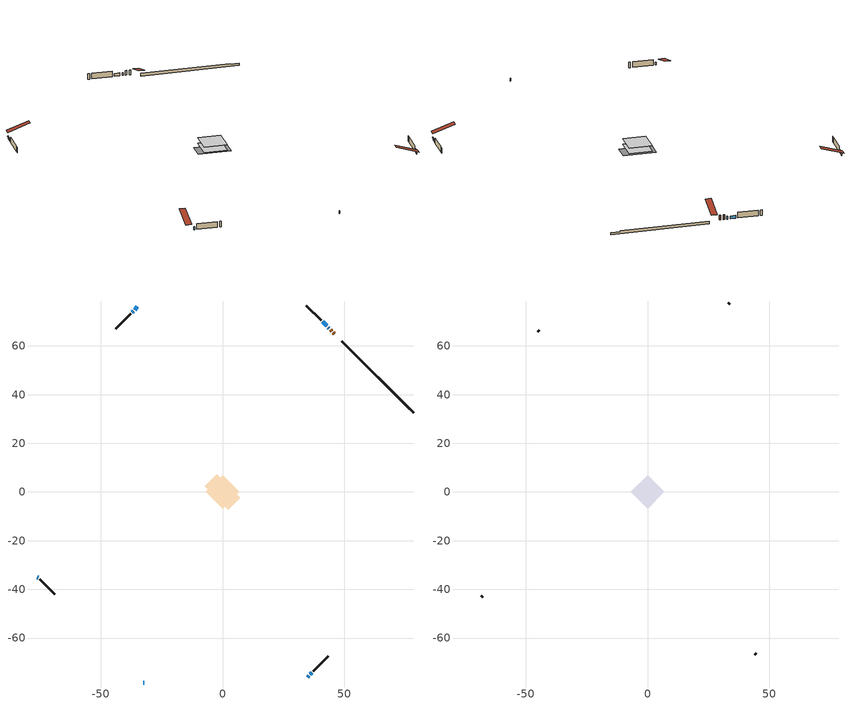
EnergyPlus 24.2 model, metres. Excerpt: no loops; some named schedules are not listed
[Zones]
conditioned space
 floor adiabatic (Floor2 construction): -6.94,0 0,6.94 6.94,0 0,-6.94 z0.46
 floor adiabatic (AdiabaticFloorConstruction): -6.94,0 0,6.94 6.94,0 0,-6.94 z0.46
 floor foundation (Slab1 construction): -7.35,2.45 -2.45,7.35 7.35,-2.45 2.45,-7.35 z-0.73
 wall outside (AdiabaticWallConstruction 1): 45.94,65.01 45.49,65.47 / 44.83,66.12 44.38,66.58 z0.46:2.49
 wall outside (AdiabaticWallConstruction): -32.5,-78.46 -32.11,-78.46 / 43.72,67.24 43.4,67.56 / 42.74,68.22 41.12,69.83 / -76.02,-34.93 -75.7,-35.26 z0.46:1.68; -34.93,76.02 -36.01,74.94 / -36.67,74.29 -37.1,73.85 / 34.93,-76.02 35.48,-75.48 / 36.13,-74.83 36.67,-74.28 z0.46:1.38
 wall outside (Wall1 construction): 37.33,-73.63 43.4,-67.55 / -75.04,-35.92 -68.96,-41.99 / -37.76,73.2 -43.83,67.12 / 40.47,70.49 34.39,76.57 z0.46:2.9
 wall foundation (FoundationWall1 construction): 49.04,61.92,-0.73 49.04,61.92,0.46 75.52,35.44,0.46 75.52,35.44,0.15 78.46,32.5,0.15 78.46,32.5,-0.73
 window (WindowConstruction 7): -32.5,-78.46 -32.11,-78.46 z0.46:1.68
 window (WindowConstruction): 43.72,67.24 43.4,67.56 z0.46:1.68
 window (WindowConstruction 1): 42.74,68.22 41.12,69.83 z0.46:1.68
 window (WindowConstruction 2): -34.94,76.02 -36.01,74.94 z0.46:1.37
 window (WindowConstruction 3): -36.67,74.29 -37.1,73.85 z0.46:1.37
 window (WindowConstruction 4): -76.02,-34.94 -75.7,-35.26 z0.46:1.68
 window (WindowConstruction 5): 34.94,-76.02 35.47,-75.48 z0.46:1.37
 window (WindowConstruction 6): 36.13,-74.82 36.67,-74.29 z0.46:1.37
 door (Door): 45.94,65.01 45.49,65.47 z0.46:2.49
 door (Door 1): 44.83,66.13 44.38,66.58 z0.46:2.49
 ceiling adiabatic (AdiabaticFloorConstruction): 0,-6.94 6.94,0 0,6.94 -6.94,0 z0.46
attic - vented
 floor to conditioned space (Floor1 construction Reversed): -6.94,0 0,6.94 6.94,0 0,-6.94 z2.9
 wall outside (Wall2 construction): 44.06,-66.9 44.64,-66.32 / -68.31,-42.65 -67.73,-43.23 / -44.49,66.47 -45.07,65.89 / 33.73,77.22 33.16,77.8 z0.46:2.9
 roof outside (Roof1 construction): 34.28,-76.68,2.9 27.52,-69.92,6.08 25.74,-71.7,6.08 32.5,-78.46,2.9; -76.68,-34.28,2.9 -69.92,-27.52,6.08 -71.7,-25.74,6.08 -78.46,-32.5,2.9; -34.28,76.68,2.9 -27.52,69.92,6.08 -25.74,71.7,6.08 -32.5,78.46,2.9; 46.6,64.36,2.9 39.84,57.6,6.08 41.62,55.82,6.08 48.38,62.58,2.9
shading: -36.22,74.73 -34.72,76.23 -34.94,76.44 -36.44,74.94 z1.67; -37.31,73.64 -36.46,74.5 -36.67,74.71 -37.52,73.85 z1.67; 35.69,-75.27 34.72,-76.23 34.94,-76.44 35.9,-75.48 z1.67; 36.88,-74.07 35.92,-75.04 36.13,-75.25 37.09,-74.29 z1.67
[Building]
Building 1: Terrain=Suburbs
[Site:Location]
Sept Iles AP_QC: Latitude {deg}=50.22; Longitude {deg}=-66.27; Time Zone {hr}=-5; Elevation {m}=55; Keep Site Location Information=Yes
[Site:GroundTemperature:Shallow]
-3.08092, -5.24381, -5.41702, -4.39062, -0.270184, 3.83105, 7.38661, 9.63896, 9.83031, 7.9984, 4.53352, 0.558087
[Site:WaterMainsTemperature]
Calculation Method=Schedule; Temperature Schedule=mains temperature schedule
[Material] Roughness=Rough; Thermal Absorptance=0.9
Name | Thickness {m} | Conductivity {W/m-K} | Density {kg/m3} | Specific Heat {J/kg-K} | Solar Absorptance | Visible Absorptance
asphalt or fiberglass shingles | 0.00635 | 0.162714 | 1121.4 | 1465.45 | 0.4 | 0.4
ceiling loosefill ins | 0.169333 | 0.0480833 | 16.02 | 1046.75 | 0.7 | 0.7
ceiling stud and cavity | 0.1397 | 0.415372 | 65.682 | 1177.47 | 0.7 | 0.7
concrete 4.0 in. | 0.1016 | 1.803125 | 2242.8 | 837.4 | 0.7 | 0.7
concrete 8.0 in. | 0.2032 | 1.803125 | 2242.8 | 837.4 | 0.7 | 0.7
door material | 0.04445 | 0.0451087 | 512.64 | 1214.23 | 0.7 | 0.7
door material 1 | 0.04445 | 0.188738 | 512.64 | 1214.23 | 0.7 | 0.7
exterior vertical ins | 0.00699535 | 0.029427 | 32.04 | 1214.23 | 0.7 | 0.7
floor covering | 0.0127 | 9.015625 | 54.468 | 1339.84 | 0.6 | 0.6
floor covering 1 | 0.0127 | 0.0433444 | 54.468 | 1339.84 | 0.6 | 0.6
floor rigid ins; wall rigid ins | 0.512978 | 0.029427 | 32.04 | 1214.23 | 0.7 | 0.7
floor stud and cavity | 0.0889 | 0.340671 | 50.32683 | 1063.81 | 0.7 | 0.7
floor stud and cavity 1 | 0.1397 | 1.75129 | 37.0049 | 1207.88 | 0.7 | 0.7
furniture material conditioned space 1 | 0.1524 | 0.115458 | 640.8 | 1214.23 | 0.6 | 0.6
gypsum board | 0.0127 | 0.160291 | 801 | 837.4 | 0.6 | 0.6
gypsum board 1 | 0.0127 | 0.160291 | 801 | 837.4 | 0.7 | 0.7
osb sheathing 0.5 in. | 0.0127 | 0.115458 | 512.64 | 1214.23 | 0.7 | 0.7
osb sheathing 0.75 in. | 0.01905 | 0.115458 | 512.64 | 1214.23 | 0.7 | 0.7
wall stud and cavity | 0.1397 | 0.0940029 | 139.0536 | 1170.24 | 0.7 | 0.7
wall stud and cavity 1 | 0.0889 | 6.9971 | 50.32683 | 1063.81 | 0.6 | 0.6
wall stud and cavity 2 | 0.0889 | 0.380278 | 52.3479 | 1209.89 | 0.7 | 0.7
wall stud and cavity 3 | 0.0889 | 0.391764 | 83.0341 | 1211.67 | 0.7 | 0.7
wood siding | 0.0254 | 0.102417 | 544.68 | 1172.36 | 0.4 | 0.4
wood siding 1 | 0.00254 | 0.102417 | 544.68 | 1172.36 | 0.4 | 0.4
wood siding 2; wood siding 3 | 0.0254 | 0.102417 | 544.68 | 1172.36 | 0.7 | 0.7
[WindowMaterial:SimpleGlazingSystem]
Name | U-Factor {W/m2-K} | Solar Heat Gain Coefficient
WindowMaterial | 2.76291 | 0.46
WindowMaterial 1 | 2.79244 | 0.64
WindowMaterial 2 | 2.773703 | 0.53
WindowMaterial 3 | 2.84014 | 0.41
WindowMaterial 4 | 2.7578 | 0.44
[Construction]
AdiabaticFloorConstruction: floor stud and cavity 1, floor rigid ins, osb sheathing 0.75 in., floor covering 1
AdiabaticWallConstruction: wood siding 2, wall rigid ins, wall stud and cavity 2, gypsum board
AdiabaticWallConstruction 1: wood siding 3, wall rigid ins, wall stud and cavity 2, gypsum board
Door: door material
Door 1: door material 1
Floor1 construction Reversed: gypsum board, ceiling stud and cavity, ceiling loosefill ins
Floor2 construction: floor stud and cavity, floor covering
FoundationWall1 construction: concrete 8.0 in., gypsum board 1
furniture construction conditioned space 1: furniture material conditioned space 1
PartitionWallConstruction: gypsum board, wall stud and cavity 3, gypsum board
Roof1 construction: asphalt or fiberglass shingles
Slab1 construction: concrete 4.0 in.
Wall1 construction: wood siding, osb sheathing 0.5 in., wall stud and cavity, gypsum board
Wall2 construction: wood siding 1, wall stud and cavity 1
WindowConstruction; WindowConstruction 3; WindowConstruction 4: WindowMaterial
WindowConstruction 1: WindowMaterial 1
WindowConstruction 2; WindowConstruction 5: WindowMaterial 2
WindowConstruction 6: WindowMaterial 3
WindowConstruction 7: WindowMaterial 4
[Zone] Multiplier=1; Part of Total Floor Area=Yes
Name | Volume {m3}
attic - vented | 49.7525
conditioned space | 214.1
[Space]
Name | Zone | Volume {m3}
attic - vented 1 | attic - vented | 49.7525
conditioned space 1 | conditioned space | 214.1
[ZoneInfiltration:EffectiveLeakageArea]
infil attic - vented 1: Zone or Space=attic - vented 1; Schedule=Always On Discrete; Effective Air Leakage Area {cm2}=3163.73; Stack Coefficient=0.000391034; Wind Coefficient=1.33606e-05
[ZoneMixing]
whole house fan mix: Zone or Space=attic - vented; Schedule=Always On Continuous; Design Flow Rate Calculation Method=Flow/Zone; Design Flow Rate {m3/s}=0; Source Zone or Space=conditioned space
[SurfaceProperty:ExposedFoundationPerimeter]
Slab1: Exposed Perimeter Calculation Method=TotalExposedPerimeter; Total Exposed Perimeter {m}=41.606
[InternalMass] Zone or ZoneList=conditioned space; Space or SpaceList=conditioned space 1
Name | Construction | Surface Area {m2}
furniture mass conditioned space 1 | furniture construction conditioned space 1 | 115.464
partition wall mass | PartitionWallConstruction | 192.43
[Lights]
interior lighting: Zone or ZoneList or Space or SpaceList=conditioned space 1; Schedule=interior lighting schedule; Design Level Calculation Method=LightingLevel; Lighting Level {W}=343.2; Return Air Fraction=0; Fraction Radiant=0.6; Fraction Visible=0.2; Fraction Replaceable=1
[People]
occupants: Zone or ZoneList or Space or SpaceList=conditioned space 1; Number of People Schedule=occupants schedule; Number of People Calculation Method=People; Number of People=3; Fraction Radiant=0.314171; Sensible Heat Fraction=0.56303; Activity Level Schedule=occupants activity schedule; Carbon Dioxide Generation Rate {m3/s-W}=0; Enable ASHRAE 55 Comfort Warnings=No; Mean Radiant Temperature Calculation Type=EnclosureAveraged
[ElectricEquipment] Zone or ZoneList or Space or SpaceList=conditioned space 1; Design Level Calculation Method=EquipmentLevel
Name | Schedule | Design Level {W} | Fraction Latent | Fraction Radiant | Fraction Lost
clothes dryer | clothes dryer schedule | 140.772 | 0.015 | 0.081 | 0.85
clothes washer | clothes washer schedule | 32.1985 | 0.03 | 0.162 | 0.7
cooking range | cooking range schedule | 215.147 | 0.08 | 0.432 | 0.2
dishwasher | dishwasher schedule | 66.8632 | 0.3 | 0.18 | 0.4
fridge | fridge schedule | 72.9452 | 0 | 0.6 | 0
mech vent house fan | mech vent house fan schedule | 0.95 | 0 | 0 | 1
mech vent house fan cfis | mech vent house fan cfis schedule | 0 | 0 | 0 | 0
misc plug loads | misc plug loads schedule | 494.7 | 0.045 | 0.513 | 0.1
whole house fan | Always On Discrete | 0 | 0 | 0 | 1
[OtherEquipment] Zone or ZoneList or Space or SpaceList=conditioned space 1; Design Level Calculation Method=EquipmentLevel
Name | Fuel Type | Schedule | Design Level {W} | Fraction Latent | Fraction Radiant | Fraction Lost
clothes dryer 1 | Electricity | clothes dryer schedule | 0 | 0.015 | 0.081 | 0.85
cooking range 1 | Electricity | cooking range schedule | 0 | 0.08 | 0.432 | 0.2
general water use latent | None | general water use schedule | 62.594 | 1 | 0 | 0
general water use sensible | None | general water use schedule | -61.6891 | 0 | 0.6 | 0
mech vent house fan latent load | None | Always On Discrete | 0 | 1 | 0 | 0
mech vent house fan sensible load | None | Always On Discrete | 0 | 0 | 0 | 0
water heater energy adjustment1 | Electricity | Always On Discrete | 0.01 | 0 | 0 | 1
[ZoneInfiltration:DesignFlowRate] Zone or ZoneList or Space or SpaceList=conditioned space 1; Schedule=Always On Discrete; Design Flow Rate Calculation Method=Flow/Zone; Design Flow Rate {m3/s}=0
infil flow; natural vent flow; whole house fan flow
[ZoneControl:Thermostat]
conditioned space Thermostat: Zone or ZoneList=conditioned space; Control Type Schedule=conditioned space Thermostat Schedule; Control 1=conditioned space temperature setpoint; Temperature Difference Between Cutout And Setpoint {deltaC}=0
[ThermostatSetpoint:DualSetpoint]
conditioned space temperature setpoint: Heating Setpoint Temperature Schedule=heating setpoint; Cooling Setpoint Temperature Schedule=cooling setpoint
[Zone equipment]
conditioned space: electric baseboard
[Foundation:Kiva]
Foundation Kiva 1: Initial Indoor Air Temperature {C}=18; Wall Height Above Grade {m}=0.460004; Wall Depth Below Slab {m}=0.2032; Custom Block Material Name 1=exterior vertical ins; Custom Block Depth 1 {m}=1.19; Custom Block X Position 1 {m}=0.2159; Custom Block Z Position 1 {m}=0
[Foundation:Kiva:Settings]
Soil Conductivity {W/m-K}=0.849921; Soil Density {kg/m3}=1842.3; Soil Specific Heat {J/kg-K}=418.7; Ground Solar Absorptivity=0.9; Ground Thermal Absorptivity=0.9; Ground Surface Roughness {m}=0.03; Far-Field Width {m}=40; Deep-Ground Boundary Condition=ZeroFlux; Deep-Ground Depth {m}=40; Minimum Cell Dimension {m}=0.2; Maximum Cell Growth Coefficient=3; Simulation Timestep=Timestep
[Exterior:Lights]
exterior lighting: Schedule=exterior lighting schedule; Design Level {W}=75.6
[EnergyManagementSystem:Sensor] Output:Variable or Output:Meter Index Key=conditioned space
Name | Output:Variable or Output:Meter
conditioned_space_clg_unmet_s | Zone Cooling Setpoint Not Met Time
conditioned_space_htg_unmet_s | Zone Heating Setpoint Not Met Time
fridge_tin_s; tin_s; tin_s_1 | Zone Mean Air Temperature
tout_s | Zone Outdoor Air Drybulb Temperature
win_s | Zone Air Humidity Ratio
[Schedule:Constant]
Name | Hourly Value
Always On Continuous; mech vent house fan schedule; mech vent house fan cfis schedule; Always On Discrete | 1
occupants activity schedule | 117.228
fridge schedule | 0
[Schedule:Day:Interval]
interior lighting schedule day: No, 01:00, 0.108182, 04:00, 0.0901515, 05:00, 0.0991667, 06:00, 0.162273, 07:00, 0.270455, 08:00, 0.342576, 10:00, 0.369621, 11:00, 0.351591, 12:00, 0.333561, 13:00, 0.324545, 14:00, 0.31553, 15:00, 0.333561, 16:00, 0.369621, 17:00, 0.450758, 18:00, 0.585985, 19:00, 0.775303, 20:00, 0.955606, 21:00, 0.991667, 22:00, 0.712197, 23:00, 0.360606, 24:00, 0.162273
interior lighting schedule default day: No, 24:00, 0
[Schedule:Week:Daily]
interior lighting schedule Week Rule - Jan1-Jan27: interior lighting schedule day, interior lighting schedule day, interior lighting schedule day, interior lighting schedule day, interior lighting schedule day, interior lighting schedule day, interior lighting schedule day, interior lighting schedule default day, interior lighting schedule default day, interior lighting schedule default day, interior lighting schedule default day, interior lighting schedule default day
interior lighting schedule Week Rule - Jan28-Feb3: interior lighting schedule day, interior lighting schedule day, interior lighting schedule day, interior lighting schedule day, interior lighting schedule day 1, interior lighting schedule day 1, interior lighting schedule day 1, interior lighting schedule default day, interior lighting schedule default day, interior lighting schedule default day, interior lighting schedule default day, interior lighting schedule default day
interior lighting schedule Week Rule - Feb4-Feb24: interior lighting schedule day 1, interior lighting schedule day 1, interior lighting schedule day 1, interior lighting schedule day 1, interior lighting schedule day 1, interior lighting schedule day 1, interior lighting schedule day 1, interior lighting schedule default day, interior lighting schedule default day, interior lighting schedule default day, interior lighting schedule default day, interior lighting schedule default day
interior lighting schedule Week Rule - Feb25-Mar3: interior lighting schedule day 1, interior lighting schedule day 1, interior lighting schedule day 1, interior lighting schedule day 1, interior lighting schedule day 2, interior lighting schedule day 2, interior lighting schedule day 2, interior lighting schedule default day, interior lighting schedule default day, interior lighting schedule default day, interior lighting schedule default day, interior lighting schedule default day
interior lighting schedule Week Rule - Mar4-Mar31: interior lighting schedule day 2, interior lighting schedule day 2, interior lighting schedule day 2, interior lighting schedule day 2, interior lighting schedule day 2, interior lighting schedule day 2, interior lighting schedule day 2, interior lighting schedule default day, interior lighting schedule default day, interior lighting schedule default day, interior lighting schedule default day, interior lighting schedule default day
interior lighting schedule Week Rule - Apr1-Apr28: interior lighting schedule day 3, interior lighting schedule day 3, interior lighting schedule day 3, interior lighting schedule day 3, interior lighting schedule day 3, interior lighting schedule day 3, interior lighting schedule day 3, interior lighting schedule default day, interior lighting schedule default day, interior lighting schedule default day, interior lighting schedule default day, interior lighting schedule default day
interior lighting schedule Week Rule - Apr29-May5: interior lighting schedule day 3, interior lighting schedule day 3, interior lighting schedule day 4, interior lighting schedule day 4, interior lighting schedule day 4, interior lighting schedule day 4, interior lighting schedule day 4, interior lighting schedule default day, interior lighting schedule default day, interior lighting schedule default day, interior lighting schedule default day, interior lighting schedule default day
interior lighting schedule Week Rule - May6-May26: interior lighting schedule day 4, interior lighting schedule day 4, interior lighting schedule day 4, interior lighting schedule day 4, interior lighting schedule day 4, interior lighting schedule day 4, interior lighting schedule day 4, interior lighting schedule default day, interior lighting schedule default day, interior lighting schedule default day, interior lighting schedule default day, interior lighting schedule default day
interior lighting schedule Week Rule - May27-Jun2: interior lighting schedule day 4, interior lighting schedule day 4, interior lighting schedule day 4, interior lighting schedule day 4, interior lighting schedule day 4, interior lighting schedule day 5, interior lighting schedule day 5, interior lighting schedule default day, interior lighting schedule default day, interior lighting schedule default day, interior lighting schedule default day, interior lighting schedule default day
interior lighting schedule Week Rule - Jun3-Jun30: interior lighting schedule day 5, interior lighting schedule day 5, interior lighting schedule day 5, interior lighting schedule day 5, interior lighting schedule day 5, interior lighting schedule day 5, interior lighting schedule day 5, interior lighting schedule default day, interior lighting schedule default day, interior lighting schedule default day, interior lighting schedule default day, interior lighting schedule default day
interior lighting schedule Week Rule - Jul1-Jul28: interior lighting schedule day 6, interior lighting schedule day 6, interior lighting schedule day 6, interior lighting schedule day 6, interior lighting schedule day 6, interior lighting schedule day 6, interior lighting schedule day 6, interior lighting schedule default day, interior lighting schedule default day, interior lighting schedule default day, interior lighting schedule default day, interior lighting schedule default day
interior lighting schedule Week Rule - Jul29-Aug4: interior lighting schedule day 6, interior lighting schedule day 6, interior lighting schedule day 6, interior lighting schedule day 7, interior lighting schedule day 7, interior lighting schedule day 7, interior lighting schedule day 7, interior lighting schedule default day, interior lighting schedule default day, interior lighting schedule default day, interior lighting schedule default day, interior lighting schedule default day
interior lighting schedule Week Rule - Aug5-Aug25: interior lighting schedule day 7, interior lighting schedule day 7, interior lighting schedule day 7, interior lighting schedule day 7, interior lighting schedule day 7, interior lighting schedule day 7, interior lighting schedule day 7, interior lighting schedule default day, interior lighting schedule default day, interior lighting schedule default day, interior lighting schedule default day, interior lighting schedule default day
interior lighting schedule Week Rule - Aug26-Sep1: interior lighting schedule day 7, interior lighting schedule day 7, interior lighting schedule day 7, interior lighting schedule day 7, interior lighting schedule day 7, interior lighting schedule day 7, interior lighting schedule day 8, interior lighting schedule default day, interior lighting schedule default day, interior lighting schedule default day, interior lighting schedule default day, interior lighting schedule default day
interior lighting schedule Week Rule - Sep2-Sep29: interior lighting schedule day 8, interior lighting schedule day 8, interior lighting schedule day 8, interior lighting schedule day 8, interior lighting schedule day 8, interior lighting schedule day 8, interior lighting schedule day 8, interior lighting schedule default day, interior lighting schedule default day, interior lighting schedule default day, interior lighting schedule default day, interior lighting schedule default day
interior lighting schedule Week Rule - Sep30-Oct6: interior lighting schedule day 8, interior lighting schedule day 9, interior lighting schedule day 9, interior lighting schedule day 9, interior lighting schedule day 9, interior lighting schedule day 9, interior lighting schedule day 9, interior lighting schedule default day, interior lighting schedule default day, interior lighting schedule default day, interior lighting schedule default day, interior lighting schedule default day
interior lighting schedule Week Rule - Oct7-Oct27: interior lighting schedule day 9, interior lighting schedule day 9, interior lighting schedule day 9, interior lighting schedule day 9, interior lighting schedule day 9, interior lighting schedule day 9, interior lighting schedule day 9, interior lighting schedule default day, interior lighting schedule default day, interior lighting schedule default day, interior lighting schedule default day, interior lighting schedule default day
interior lighting schedule Week Rule - Oct28-Nov3: interior lighting schedule day 9, interior lighting schedule day 9, interior lighting schedule day 9, interior lighting schedule day 9, interior lighting schedule day 10, interior lighting schedule day 10, interior lighting schedule day 10, interior lighting schedule default day, interior lighting schedule default day, interior lighting schedule default day, interior lighting schedule default day, interior lighting schedule default day
interior lighting schedule Week Rule - Nov4-Nov24: interior lighting schedule day 10, interior lighting schedule day 10, interior lighting schedule day 10, interior lighting schedule day 10, interior lighting schedule day 10, interior lighting schedule day 10, interior lighting schedule day 10, interior lighting schedule default day, interior lighting schedule default day, interior lighting schedule default day, interior lighting schedule default day, interior lighting schedule default day
interior lighting schedule Week Rule - Nov25-Dec1: interior lighting schedule day 10, interior lighting schedule day 10, interior lighting schedule day 10, interior lighting schedule day 10, interior lighting schedule day 10, interior lighting schedule day 10, interior lighting schedule day 11, interior lighting schedule default day, interior lighting schedule default day, interior lighting schedule default day, interior lighting schedule default day, interior lighting schedule default day
interior lighting schedule Week Rule - Dec2-Dec31: interior lighting schedule day 11, interior lighting schedule day 11, interior lighting schedule day 11, interior lighting schedule day 11, interior lighting schedule day 11, interior lighting schedule day 11, interior lighting schedule day 11, interior lighting schedule default day, interior lighting schedule default day, interior lighting schedule default day, interior lighting schedule default day, interior lighting schedule default day
occupants schedule Week Rule - Jan1-Dec31: occupants schedule day, occupants schedule day, occupants schedule day, occupants schedule day, occupants schedule day, occupants schedule day, occupants schedule day, occupants schedule default day, occupants schedule default day, occupants schedule default day, occupants schedule default day, occupants schedule default day
clothes dryer schedule Week Rule - Jan1-Dec31: clothes dryer schedule day, clothes dryer schedule day, clothes dryer schedule day, clothes dryer schedule day, clothes dryer schedule day, clothes dryer schedule day, clothes dryer schedule day, clothes dryer schedule default day, clothes dryer schedule default day, clothes dryer schedule default day, clothes dryer schedule default day, clothes dryer schedule default day
clothes washer schedule Week Rule - Jan1-Dec31: clothes washer schedule day, clothes washer schedule day, clothes washer schedule day, clothes washer schedule day, clothes washer schedule day, clothes washer schedule day, clothes washer schedule day, clothes washer schedule default day, clothes washer schedule default day, clothes washer schedule default day, clothes washer schedule default day, clothes washer schedule default day
cooking range schedule Week Rule - Jan1-Dec31: cooking range schedule day, cooking range schedule day, cooking range schedule day, cooking range schedule day, cooking range schedule day, cooking range schedule day, cooking range schedule day, cooking range schedule default day, cooking range schedule default day, cooking range schedule default day, cooking range schedule default day, cooking range schedule default day
dishwasher schedule Week Rule - Jan1-Dec31: dishwasher schedule day, dishwasher schedule day, dishwasher schedule day, dishwasher schedule day, dishwasher schedule day, dishwasher schedule day, dishwasher schedule day, dishwasher schedule default day, dishwasher schedule default day, dishwasher schedule default day, dishwasher schedule default day, dishwasher schedule default day
misc plug loads schedule Week Rule - Jan1-Dec31: misc plug loads schedule day, misc plug loads schedule day, misc plug loads schedule day, misc plug loads schedule day, misc plug loads schedule day, misc plug loads schedule day, misc plug loads schedule day, misc plug loads schedule default day, misc plug loads schedule default day, misc plug loads schedule default day, misc plug loads schedule default day, misc plug loads schedule default day
general water use schedule Week Rule - Jan1-Dec31: general water use schedule day, general water use schedule day, general water use schedule day, general water use schedule day, general water use schedule day, general water use schedule day, general water use schedule day, general water use schedule default day, general water use schedule default day, general water use schedule default day, general water use schedule default day, general water use schedule default day
exterior lighting schedule Week Rule - Jan1-Jan27: exterior lighting schedule day, exterior lighting schedule day, exterior lighting schedule day, exterior lighting schedule day, exterior lighting schedule day, exterior lighting schedule day, exterior lighting schedule day, exterior lighting schedule default day, exterior lighting schedule default day, exterior lighting schedule default day, exterior lighting schedule default day, exterior lighting schedule default day
exterior lighting schedule Week Rule - Jan28-Feb3: exterior lighting schedule day, exterior lighting schedule day, exterior lighting schedule day, exterior lighting schedule day, exterior lighting schedule day 1, exterior lighting schedule day 1, exterior lighting schedule day 1, exterior lighting schedule default day, exterior lighting schedule default day, exterior lighting schedule default day, exterior lighting schedule default day, exterior lighting schedule default day
exterior lighting schedule Week Rule - Feb4-Feb24: exterior lighting schedule day 1, exterior lighting schedule day 1, exterior lighting schedule day 1, exterior lighting schedule day 1, exterior lighting schedule day 1, exterior lighting schedule day 1, exterior lighting schedule day 1, exterior lighting schedule default day, exterior lighting schedule default day, exterior lighting schedule default day, exterior lighting schedule default day, exterior lighting schedule default day
exterior lighting schedule Week Rule - Feb25-Mar3: exterior lighting schedule day 1, exterior lighting schedule day 1, exterior lighting schedule day 1, exterior lighting schedule day 1, exterior lighting schedule day 2, exterior lighting schedule day 2, exterior lighting schedule day 2, exterior lighting schedule default day, exterior lighting schedule default day, exterior lighting schedule default day, exterior lighting schedule default day, exterior lighting schedule default day
exterior lighting schedule Week Rule - Mar4-Mar31: exterior lighting schedule day 2, exterior lighting schedule day 2, exterior lighting schedule day 2, exterior lighting schedule day 2, exterior lighting schedule day 2, exterior lighting schedule day 2, exterior lighting schedule day 2, exterior lighting schedule default day, exterior lighting schedule default day, exterior lighting schedule default day, exterior lighting schedule default day, exterior lighting schedule default day
exterior lighting schedule Week Rule - Apr1-Apr28: exterior lighting schedule day 3, exterior lighting schedule day 3, exterior lighting schedule day 3, exterior lighting schedule day 3, exterior lighting schedule day 3, exterior lighting schedule day 3, exterior lighting schedule day 3, exterior lighting schedule default day, exterior lighting schedule default day, exterior lighting schedule default day, exterior lighting schedule default day, exterior lighting schedule default day
exterior lighting schedule Week Rule - Apr29-May5: exterior lighting schedule day 3, exterior lighting schedule day 3, exterior lighting schedule day 4, exterior lighting schedule day 4, exterior lighting schedule day 4, exterior lighting schedule day 4, exterior lighting schedule day 4, exterior lighting schedule default day, exterior lighting schedule default day, exterior lighting schedule default day, exterior lighting schedule default day, exterior lighting schedule default day
exterior lighting schedule Week Rule - May6-May26: exterior lighting schedule day 4, exterior lighting schedule day 4, exterior lighting schedule day 4, exterior lighting schedule day 4, exterior lighting schedule day 4, exterior lighting schedule day 4, exterior lighting schedule day 4, exterior lighting schedule default day, exterior lighting schedule default day, exterior lighting schedule default day, exterior lighting schedule default day, exterior lighting schedule default day
exterior lighting schedule Week Rule - May27-Jun2: exterior lighting schedule day 4, exterior lighting schedule day 4, exterior lighting schedule day 4, exterior lighting schedule day 4, exterior lighting schedule day 4, exterior lighting schedule day 5, exterior lighting schedule day 5, exterior lighting schedule default day, exterior lighting schedule default day, exterior lighting schedule default day, exterior lighting schedule default day, exterior lighting schedule default day
exterior lighting schedule Week Rule - Jun3-Jun30: exterior lighting schedule day 5, exterior lighting schedule day 5, exterior lighting schedule day 5, exterior lighting schedule day 5, exterior lighting schedule day 5, exterior lighting schedule day 5, exterior lighting schedule day 5, exterior lighting schedule default day, exterior lighting schedule default day, exterior lighting schedule default day, exterior lighting schedule default day, exterior lighting schedule default day
exterior lighting schedule Week Rule - Jul1-Jul28: exterior lighting schedule day 6, exterior lighting schedule day 6, exterior lighting schedule day 6, exterior lighting schedule day 6, exterior lighting schedule day 6, exterior lighting schedule day 6, exterior lighting schedule day 6, exterior lighting schedule default day, exterior lighting schedule default day, exterior lighting schedule default day, exterior lighting schedule default day, exterior lighting schedule default day
exterior lighting schedule Week Rule - Jul29-Aug4: exterior lighting schedule day 6, exterior lighting schedule day 6, exterior lighting schedule day 6, exterior lighting schedule day 7, exterior lighting schedule day 7, exterior lighting schedule day 7, exterior lighting schedule day 7, exterior lighting schedule default day, exterior lighting schedule default day, exterior lighting schedule default day, exterior lighting schedule default day, exterior lighting schedule default day
exterior lighting schedule Week Rule - Aug5-Aug25: exterior lighting schedule day 7, exterior lighting schedule day 7, exterior lighting schedule day 7, exterior lighting schedule day 7, exterior lighting schedule day 7, exterior lighting schedule day 7, exterior lighting schedule day 7, exterior lighting schedule default day, exterior lighting schedule default day, exterior lighting schedule default day, exterior lighting schedule default day, exterior lighting schedule default day
exterior lighting schedule Week Rule - Aug26-Sep1: exterior lighting schedule day 7, exterior lighting schedule day 7, exterior lighting schedule day 7, exterior lighting schedule day 7, exterior lighting schedule day 7, exterior lighting schedule day 7, exterior lighting schedule day 8, exterior lighting schedule default day, exterior lighting schedule default day, exterior lighting schedule default day, exterior lighting schedule default day, exterior lighting schedule default day
exterior lighting schedule Week Rule - Sep2-Sep29: exterior lighting schedule day 8, exterior lighting schedule day 8, exterior lighting schedule day 8, exterior lighting schedule day 8, exterior lighting schedule day 8, exterior lighting schedule day 8, exterior lighting schedule day 8, exterior lighting schedule default day, exterior lighting schedule default day, exterior lighting schedule default day, exterior lighting schedule default day, exterior lighting schedule default day
exterior lighting schedule Week Rule - Sep30-Oct6: exterior lighting schedule day 8, exterior lighting schedule day 9, exterior lighting schedule day 9, exterior lighting schedule day 9, exterior lighting schedule day 9, exterior lighting schedule day 9, exterior lighting schedule day 9, exterior lighting schedule default day, exterior lighting schedule default day, exterior lighting schedule default day, exterior lighting schedule default day, exterior lighting schedule default day
exterior lighting schedule Week Rule - Oct7-Oct27: exterior lighting schedule day 9, exterior lighting schedule day 9, exterior lighting schedule day 9, exterior lighting schedule day 9, exterior lighting schedule day 9, exterior lighting schedule day 9, exterior lighting schedule day 9, exterior lighting schedule default day, exterior lighting schedule default day, exterior lighting schedule default day, exterior lighting schedule default day, exterior lighting schedule default day
exterior lighting schedule Week Rule - Oct28-Nov3: exterior lighting schedule day 9, exterior lighting schedule day 9, exterior lighting schedule day 9, exterior lighting schedule day 9, exterior lighting schedule day 10, exterior lighting schedule day 10, exterior lighting schedule day 10, exterior lighting schedule default day, exterior lighting schedule default day, exterior lighting schedule default day, exterior lighting schedule default day, exterior lighting schedule default day
exterior lighting schedule Week Rule - Nov4-Nov24: exterior lighting schedule day 10, exterior lighting schedule day 10, exterior lighting schedule day 10, exterior lighting schedule day 10, exterior lighting schedule day 10, exterior lighting schedule day 10, exterior lighting schedule day 10, exterior lighting schedule default day, exterior lighting schedule default day, exterior lighting schedule default day, exterior lighting schedule default day, exterior lighting schedule default day
exterior lighting schedule Week Rule - Nov25-Dec1: exterior lighting schedule day 10, exterior lighting schedule day 10, exterior lighting schedule day 10, exterior lighting schedule day 10, exterior lighting schedule day 10, exterior lighting schedule day 10, exterior lighting schedule day 11, exterior lighting schedule default day, exterior lighting schedule default day, exterior lighting schedule default day, exterior lighting schedule default day, exterior lighting schedule default day
exterior lighting schedule Week Rule - Dec2-Dec31: exterior lighting schedule day 11, exterior lighting schedule day 11, exterior lighting schedule day 11, exterior lighting schedule day 11, exterior lighting schedule day 11, exterior lighting schedule day 11, exterior lighting schedule day 11, exterior lighting schedule default day, exterior lighting schedule default day, exterior lighting schedule default day, exterior lighting schedule default day, exterior lighting schedule default day
[Schedule:Year]
interior lighting schedule: interior lighting schedule Week Rule - Jan1-Jan27, 1, 1, 1, 27, interior lighting schedule Week Rule - Jan28-Feb3, 1, 28, 2, 3, interior lighting schedule Week Rule - Feb4-Feb24, 2, 4, 2, 24, interior lighting schedule Week Rule - Feb25-Mar3, 2, 25, 3, 3, interior lighting schedule Week Rule - Mar4-Mar31, 3, 4, 3, 31, interior lighting schedule Week Rule - Apr1-Apr28, 4, 1, 4, 28, interior lighting schedule Week Rule - Apr29-May5, 4, 29, 5, 5, interior lighting schedule Week Rule - May6-May26, 5, 6, 5, 26, interior lighting schedule Week Rule - May27-Jun2, 5, 27, 6, 2, interior lighting schedule Week Rule - Jun3-Jun30, 6, 3, 6, 30, interior lighting schedule Week Rule - Jul1-Jul28, 7, 1, 7, 28, interior lighting schedule Week Rule - Jul29-Aug4, 7, 29, 8, 4, interior lighting schedule Week Rule - Aug5-Aug25, 8, 5, 8, 25, interior lighting schedule Week Rule - Aug26-Sep1, 8, 26, 9, 1, interior lighting schedule Week Rule - Sep2-Sep29, 9, 2, 9, 29, interior lighting schedule Week Rule - Sep30-Oct6, 9, 30, 10, 6, interior lighting schedule Week Rule - Oct7-Oct27, 10, 7, 10, 27, interior lighting schedule Week Rule - Oct28-Nov3, 10, 28, 11, 3, interior lighting schedule Week Rule - Nov4-Nov24, 11, 4, 11, 24, interior lighting schedule Week Rule - Nov25-Dec1, 11, 25, 12, 1, interior lighting schedule Week Rule - Dec2-Dec31, 12, 2, 12, 31
occupants schedule: occupants schedule Week Rule - Jan1-Dec31, 1, 1, 12, 31
clothes dryer schedule: clothes dryer schedule Week Rule - Jan1-Dec31, 1, 1, 12, 31
clothes washer schedule: clothes washer schedule Week Rule - Jan1-Dec31, 1, 1, 12, 31
cooking range schedule: cooking range schedule Week Rule - Jan1-Dec31, 1, 1, 12, 31
dishwasher schedule: dishwasher schedule Week Rule - Jan1-Dec31, 1, 1, 12, 31
misc plug loads schedule: misc plug loads schedule Week Rule - Jan1-Dec31, 1, 1, 12, 31
general water use schedule: general water use schedule Week Rule - Jan1-Dec31, 1, 1, 12, 31
heating setpoint: heating setpoint Week Rule - Jan1-Dec31, 1, 1, 12, 31
cooling setpoint: cooling setpoint Week Rule - Jan1-Dec31, 1, 1, 12, 31
exterior lighting schedule: exterior lighting schedule Week Rule - Jan1-Jan27, 1, 1, 1, 27, exterior lighting schedule Week Rule - Jan28-Feb3, 1, 28, 2, 3, exterior lighting schedule Week Rule - Feb4-Feb24, 2, 4, 2, 24, exterior lighting schedule Week Rule - Feb25-Mar3, 2, 25, 3, 3, exterior lighting schedule Week Rule - Mar4-Mar31, 3, 4, 3, 31, exterior lighting schedule Week Rule - Apr1-Apr28, 4, 1, 4, 28, exterior lighting schedule Week Rule - Apr29-May5, 4, 29, 5, 5, exterior lighting schedule Week Rule - May6-May26, 5, 6, 5, 26, exterior lighting schedule Week Rule - May27-Jun2, 5, 27, 6, 2, exterior lighting schedule Week Rule - Jun3-Jun30, 6, 3, 6, 30, exterior lighting schedule Week Rule - Jul1-Jul28, 7, 1, 7, 28, exterior lighting schedule Week Rule - Jul29-Aug4, 7, 29, 8, 4, exterior lighting schedule Week Rule - Aug5-Aug25, 8, 5, 8, 25, exterior lighting schedule Week Rule - Aug26-Sep1, 8, 26, 9, 1, exterior lighting schedule Week Rule - Sep2-Sep29, 9, 2, 9, 29, exterior lighting schedule Week Rule - Sep30-Oct6, 9, 30, 10, 6, exterior lighting schedule Week Rule - Oct7-Oct27, 10, 7, 10, 27, exterior lighting schedule Week Rule - Oct28-Nov3, 10, 28, 11, 3, exterior lighting schedule Week Rule - Nov4-Nov24, 11, 4, 11, 24, exterior lighting schedule Week Rule - Nov25-Dec1, 11, 25, 12, 1, exterior lighting schedule Week Rule - Dec2-Dec31, 12, 2, 12, 31
[Schedule:Compact]
conditioned space Thermostat Schedule: Through: 12/31, For: AllDays, Until: 24:00, 4
mains temperature schedule: Through: 01/01, For: AllDays, Until: 24:00, 2.90611, Through: 01/02, For: AllDays, Until: 24:00, 2.84222, Through: 01/03, For: AllDays, Until: 24:00, 2.77889, Through: 01/04, For: AllDays, Until: 24:00, 2.71667, Through: 01/05, For: AllDays, Until: 24:00, 2.655, Through: 01/06, For: AllDays, Until: 24:00, 2.59444, Through: 01/07, For: AllDays, Until: 24:00, 2.53444, Through: 01/08, For: AllDays, Until: 24:00, 2.475, Through: 01/09, For: AllDays, Until: 24:00, 2.41667, Through: 01/10, For: AllDays, Until: 24:00, 2.35944, Through: 01/11, For: AllDays, Until: 24:00, 2.30278, Through: 01/12, For: AllDays, Until: 24:00, 2.24722, Through: 01/13, For: AllDays, Until: 24:00, 2.19278, Through: 01/14, For: AllDays, Until: 24:00, 2.13889, Through: 01/15, For: AllDays, Until: 24:00, 2.08611, Through: 01/16, For: AllDays, Until: 24:00, 2.03444, Through: 01/17, For: AllDays, Until: 24:00, 1.98333, Through: 01/18, For: AllDays, Until: 24:00, 1.93389, Through: 01/19, For: AllDays, Until: 24:00, 1.885, Through: 01/20, For: AllDays, Until: 24:00, 1.83722, Through: 01/21, For: AllDays, Until: 24:00, 1.79056, Through: 01/22, For: AllDays, Until: 24:00, 1.745, Through: 01/23, For: AllDays, Until: 24:00, 1.70056, Through: 01/24, For: AllDays, Until: 24:00, 1.65667, Through: 01/25, For: AllDays, Until: 24:00, 1.61444, Through: 01/26, For: AllDays, Until: 24:00, 1.57333, Through: 01/27, For: AllDays, Until: 24:00, 1.53278, Through: 01/28, For: AllDays, Until: 24:00, 1.49389, Through: 01/29, For: AllDays, Until: 24:00, 1.45611, Through: 01/30, For: AllDays, Until: 24:00, 1.41944, Through: 01/31, For: AllDays, Until: 24:00, 1.38389, Through: 02/01, For: AllDays, Until: 24:00, 1.34944, Through: 02/02, For: AllDays, Until: 24:00, 1.31667, Through: 02/03, For: AllDays, Until: 24:00, 1.28444, Through: 02/04, For: AllDays, Until: 24:00, 1.25389, Through: 02/05, For: AllDays, Until: 24:00, 1.22444, Through: 02/06, For: AllDays, Until: 24:00, 1.19611, Through: 02/07, For: AllDays, Until: 24:00, 1.16889, Through: 02/08, For: AllDays, Until: 24:00, 1.14333, Through: 02/09, For: AllDays, Until: 24:00, 1.11889, Through: 02/10, For: AllDays, Until: 24:00, 1.09556, Through: 02/11, For: AllDays, Until: 24:00, 1.07333, Through: 02/12, For: AllDays, Until: 24:00, 1.05278, Through: 02/13, For: AllDays, Until: 24:00, 1.03333, Through: 02/14, For: AllDays, Until: 24:00, 1.015, Through: 02/15, For: AllDays, Until: 24:00, 0.998333, Through: 02/16, For: AllDays, Until: 24:00, 0.982778, Through: 02/17, For: AllDays, Until: 24:00, 0.968333, Through: 02/18, For: AllDays, Until: 24:00, 0.955556, Through: 02/19, For: AllDays, Until: 24:00, 0.943889, Through: 02/20, For: AllDays, Until: 24:00, 0.933333, Through: 02/21, For: AllDays, Until: 24:00, 0.924444, Through: 02/22, For: AllDays, Until: 24:00, 0.916667, Through: 02/23, For: AllDays, Until: 24:00, 0.910556, Through: 02/24, For: AllDays, Until: 24:00, 0.905556, Through: 02/25, For: AllDays, Until: 24:00, 0.901667, Through: 02/26, For: AllDays, Until: 24:00, 0.898889, Through: 02/27, For: AllDays, Until: 24:00, 0.897778, Through: 02/28, For: AllDays, Until: 24:00, 0.898333, Through: 03/01, For: AllDays, Until: 24:00, 0.9, Through: 03/02, For: AllDays, Until: 24:00, 0.902778, Through: 03/03, For: AllDays, Until: 24:00, 0.907222, Through: 03/04, For: AllDays, Until: 24:00, 0.912222, Through: 03/05, For: AllDays, Until: 24:00, 0.919444, Through: 03/06, For: AllDays, Until: 24:00, 0.927778, Through: 03/07, For: AllDays, Until: 24:00, 0.937222, Through: 03/08, For: AllDays, Until: 24:00, 0.947778, Through: 03/09, For: AllDays, Until: 24:00, 0.96, Through: 03/10, For: AllDays, Until: 24:00, 0.973333, Through: 03/11, For: AllDays, Until: 24:00, 0.988333, Through: 03/12, For: AllDays, Until: 24:00, 1.00444, Through: 03/13, For: AllDays, Until: 24:00, 1.02167, Through: 03/14, For: AllDays, Until: 24:00, 1.04, Through: 03/15, For: AllDays, Until: 24:00, 1.06, Through: 03/16, For: AllDays, Until: 24:00, 1.08111, Through: 03/17, For: AllDays, Until: 24:00, 1.10389, Through: 03/18, For: AllDays, Until: 24:00, 1.12722, Through: 03/19, For: AllDays, Until: 24:00, 1.15222, Through: 03/20, For: AllDays, Until: 24:00, 1.17889, Through: 03/21, For: AllDays, Until: 24:00, 1.20611, Through: 03/22, For: AllDays, Until: 24:00, 1.235, Through: 03/23, For: AllDays, Until: 24:00, 1.265, Through: 03/24, For: AllDays, Until: 24:00, 1.29611, Through: 03/25, For: AllDays, Until: 24:00, 1.32833, Through: 03/26, For: AllDays, Until: 24:00, 1.36167, Through: 03/27, For: AllDays, Until: 24:00, 1.39667, Through: 03/28, For: AllDays, Until: 24:00, 1.43278, Through: 03/29, For: AllDays, Until: 24:00, 1.46944, Through: 03/30, For: AllDays, Until: 24:00, 1.50778, Through: 03/31, For: AllDays, Until: 24:00, 1.54722, Through: 04/01, For: AllDays, Until: 24:00, 1.58778, Through: 04/02, For: AllDays, Until: 24:00, 1.62944, Through: 04/03, For: AllDays, Until: 24:00, 1.67222, Through: 04/04, For: AllDays, Until: 24:00, 1.71611, Through: 04/05, For: AllDays, Until: 24:00, 1.76111, Through: 04/06, For: AllDays, Until: 24:00, 1.80722, Through: 04/07, For: AllDays, Until: 24:00, 1.85444, Through: 04/08, For: AllDays, Until: 24:00, 1.90222, Through: 04/09, For: AllDays, Until: 24:00, 1.95167, Through: 04/10, For: AllDays, Until: 24:00, 2.00167, Through: 04/11, For: AllDays, Until: 24:00, 2.05278, Through: 04/12, For: AllDays, Until: 24:00, 2.105, Through: 04/13, For: AllDays, Until: 24:00, 2.15833, Through: 04/14, For: AllDays, Until: 24:00, 2.21222, Through: 04/15, For: AllDays, Until: 24:00, 2.26722, Through: 04/16, For: AllDays, Until: 24:00, 2.32333, Through: 04/17, For: AllDays, Until: 24:00, 2.38, Through: 04/18, For: AllDays, Until: 24:00, 2.43778, Through: 04/19, For: AllDays, Until: 24:00, 2.49611, Through: 04/20, For: AllDays, Until: 24:00, 2.55556, Through: 04/21, For: AllDays, Until: 24:00, 2.61611, Through: 04/22, For: AllDays, Until: 24:00, 2.67722, Through: 04/23, For: AllDays, Until: 24:00, 2.73889, Through: 04/24, For: AllDays, Until: 24:00, 2.80167, Through: 04/25, For: AllDays, Until: 24:00, 2.865, Through: 04/26, For: AllDays, Until: 24:00, 2.92944, Through: 04/27, For: AllDays, Until: 24:00, 2.99444, Through: 04/28, For: AllDays, Until: 24:00, 3.06, Through: 04/29, For: AllDays, Until: 24:00, 3.12611, Through: 04/30, For: AllDays, Until: 24:00, 3.19333, Through: 05/01, For: AllDays, Until: 24:00, 3.26056, Through: 05/02, For: AllDays, Until: 24:00, 3.32889, Through: 05/03, For: AllDays, Until: 24:00, 3.39778, Through: 05/04, For: AllDays, Until: 24:00, 3.46722, Through: 05/05, For: AllDays, Until: 24:00, 3.53722, Through: 05/06, For: AllDays, Until: 24:00, 3.60778, Through: 05/07, For: AllDays, Until: 24:00, 3.67889, Through: 05/08, For: AllDays, Until: 24:00, 3.75056, Through: 05/09, For: AllDays, Until: 24:00, 3.82278, Through: 05/10, For: AllDays, Until: 24:00, 3.895, Through: 05/11, For: AllDays, Until: 24:00, 3.96778, Through: 05/12, For: AllDays, Until: 24:00, 4.04167, Through: 05/13, For: AllDays, Until: 24:00, 4.115, Through: 05/14, For: AllDays, Until: 24:00, 4.18944, Through: 05/15, For: AllDays, Until: 24:00, 4.26389, Through: 05/16, For: AllDays, Until: 24:00, 4.33889, Through: 05/17, For: AllDays, Until: 24:00, 4.41389, Through: 05/18, For: AllDays, Until: 24:00, 4.48944, Through: 05/19, For: AllDays, Until: 24:00, 4.565, Through: 05/20, For: AllDays, Until: 24:00, 4.64056, Through: 05/21, For: AllDays, Until: 24:00, 4.71667, Through: 05/22, For: AllDays, Until: 24:00, 4.79333, Through: 05/23, For: AllDays, Until: 24:00, 4.87, Through: 05/24, For: AllDays, Until: 24:00, 4.94667, Through: 05/25, For: AllDays, Until: 24:00, 5.02333, Through: 05/26, For: AllDays, Until: 24:00, 5.1, Through: 05/27, For: AllDays, Until: 24:00, 5.17722, Through: 05/28, For: AllDays, Until: 24:00, 5.25389, Through: 05/29, For: AllDays, Until: 24:00, 5.33111, Through: 05/30, For: AllDays, Until: 24:00, 5.40833, Through: 05/31, For: AllDays, Until: 24:00, 5.48556, Through: 06/01, For: AllDays, Until: 24:00, 5.56222, Through: 06/02, For: AllDays, Until: 24:00, 5.63944, Through: 06/03, For: AllDays, Until: 24:00, 5.71611, Through: 06/04, For: AllDays, Until: 24:00, 5.79333, Through: 06/05, For: AllDays, Until: 24:00, 5.87, Through: 06/06, For: AllDays, Until: 24:00, 5.94611, Through: 06/07, For: AllDays, Until: 24:00, 6.02278, Through: 06/08, For: AllDays, Until: 24:00, 6.09889, Through: 06/09, For: AllDays, Until: 24:00, 6.175, Through: 06/10, For: AllDays, Until: 24:00, 6.25056, Through: 06/11, For: AllDays, Until: 24:00, 6.32611, Through: 06/12, For: AllDays, Until: 24:00, 6.40111, Through: 06/13, For: AllDays, Until: 24:00, 6.47611, Through: 06/14, For: AllDays, Until: 24:00, 6.55056, Through: 06/15, For: AllDays, Until: 24:00, 6.625, Through: 06/16, For: AllDays, Until: 24:00, 6.69889, Through: 06/17, For: AllDays, Until: 24:00, 6.77222, Through: 06/18, For: AllDays, Until: 24:00, 6.84556, Through: 06/19, For: AllDays, Until: 24:00, 6.91778, Through: 06/20, For: AllDays, Until: 24:00, 6.99, Through: 06/21, For: AllDays, Until: 24:00, 7.06167, Through: 06/22, For: AllDays, Until: 24:00, 7.13278, Through: 06/23, For: AllDays, Until: 24:00, 7.20333, Through: 06/24, For: AllDays, Until: 24:00, 7.27389, Through: 06/25, For: AllDays, Until: 24:00, 7.34333, Through: 06/26, For: AllDays, Until: 24:00, 7.41222, Through: 06/27, For: AllDays, Until: 24:00, 7.48056, Through: 06/28, For: AllDays, Until: 24:00, 7.54833, Through: 06/29, For: AllDays, Until: 24:00, 7.61556, Through: 06/30, For: AllDays, Until: 24:00, 7.68167, Through: 07/01, For: AllDays, Until: 24:00, 7.74778, Through: 07/02, For: AllDays, Until: 24:00, 7.81278, Through: 07/03, For: AllDays, Until: 24:00, 7.87722, Through: 07/04, For: AllDays, Until: 24:00, 7.94056, Through: 07/05, For: AllDays, Until: 24:00, 8.00333, Through: 07/06, For: AllDays, Until: 24:00, 8.06556, Through: 07/07, For: AllDays, Until: 24:00, 8.12667, Through: 07/08, For: AllDays, Until: 24:00, 8.18722, Through: 07/09, For: AllDays, Until: 24:00, 8.24667, Through: 07/10, For: AllDays, Until: 24:00, 8.30556, Through: 07/11, For: AllDays, Until: 24:00, 8.36333, Through: 07/12, For: AllDays, Until: 24:00, 8.42056, Through: 07/13, For: AllDays, Until: 24:00, 8.47667, Through: 07/14, For: AllDays, Until: 24:00, 8.53167, Through: 07/15, For: AllDays, Until: 24:00, 8.58611, Through: 07/16, For: AllDays, Until: 24:00, 8.63944, Through: 07/17, For: AllDays, Until: 24:00, 8.69167, Through: 07/18, For: AllDays, Until: 24:00, 8.74278, Through: 07/19, For: AllDays, Until: 24:00, 8.79333, Through: 07/20, For: AllDays, Until: 24:00, 8.84278, Through: 07/21, For: AllDays, Until: 24:00, 8.89111, Through: 07/22, For: AllDays, Until: 24:00, 8.93833, Through: 07/23, For: AllDays, Until: 24:00, 8.98444, Through: 07/24, For: AllDays, Until: 24:00, 9.03, Through: 07/25, For: AllDays, Until: 24:00, 9.07389, Through: 07/26, For: AllDays, Until: 24:00, 9.11667, Through: 07/27, For: AllDays, Until: 24:00, 9.15889, Through: 07/28, For: AllDays, Until: 24:00, 9.19944, Through: 07/29, For: AllDays, Until: 24:00, 9.23889, Through: 07/30, For: AllDays, Until: 24:00, 9.27778, Through: 07/31, For: AllDays, Until: 24:00, 9.315, Through: 08/01, For: AllDays, Until: 24:00, 9.35111, Through: 08/02, For: AllDays, Until: 24:00, 9.38611, Through: 08/03, For: AllDays, Until: 24:00, 9.42, Through: 08/04, For: AllDays, Until: 24:00, 9.45222, Through: 08/05, For: AllDays, Until: 24:00, 9.48389, Through: 08/06, For: AllDays, Until: 24:00, 9.51389, Through: 08/07, For: AllDays, Until: 24:00, 9.54278, Through: 08/08, For: AllDays, Until: 24:00, 9.57056, Through: 08/09, For: AllDays, Until: 24:00, 9.59722, Through: 08/10, For: AllDays, Until: 24:00, 9.62222, Through: 08/11, For: AllDays, Until: 24:00, 9.64667, Through: 08/12, For: AllDays, Until: 24:00, 9.66889, Through: 08/13, For: AllDays, Until: 24:00, 9.69056, Through: 08/14, For: AllDays, Until: 24:00, 9.71056, Through: 08/15, For: AllDays, Until: 24:00, 9.72944, Through: 08/16, For: AllDays, Until: 24:00, 9.74722, Through: 08/17, For: AllDays, Until: 24:00, 9.76333, Through: 08/18, For: AllDays, Until: 24:00, 9.77833, Through: 08/19, For: AllDays, Until: 24:00, 9.79222, Through: 08/20, For: AllDays, Until: 24:00, 9.80444, Through: 08/21, For: AllDays, Until: 24:00, 9.81556, Through: 08/22, For: AllDays, Until: 24:00, 9.82556, Through: 08/23, For: AllDays, Until: 24:00, 9.83389, Through: 08/24, For: AllDays, Until: 24:00, 9.84111, Through: 08/25, For: AllDays, Until: 24:00, 9.84667, Through: 08/26, For: AllDays, Until: 24:00, 9.85111, Through: 08/27, For: AllDays, Until: 24:00, 9.85444, Through: 08/28, For: AllDays, Until: 24:00, 9.85611, Through: 08/29, For: AllDays, Until: 24:00, 9.85667, Through: 08/30, For: AllDays, Until: 24:00, 9.85611, Through: 08/31, For: AllDays, Until: 24:00, 9.85389, Through: 09/01, For: AllDays, Until: 24:00, 9.85, Through: 09/02, For: AllDays, Until: 24:00, 9.84556, Through: 09/03, For: AllDays, Until: 24:00, 9.83944, Through: 09/04, For: AllDays, Until: 24:00, 9.83167, Through: 09/05, For: AllDays, Until: 24:00, 9.82333, Through: 09/06, For: AllDays, Until: 24:00, 9.81278, Through: 09/07, For: AllDays, Until: 24:00, 9.80167, Through: 09/08, For: AllDays, Until: 24:00, 9.78889, Through: 09/09, For: AllDays, Until: 24:00, 9.775, Through: 09/10, For: AllDays, Until: 24:00, 9.75944, Through: 09/11, For: AllDays, Until: 24:00, 9.74278, Through: 09/12, For: AllDays, Until: 24:00, 9.725, Through: 09/13, For: AllDays, Until: 24:00, 9.70611, Through: 09/14, For: AllDays, Until: 24:00, 9.68556, Through: 09/15, For: AllDays, Until: 24:00, 9.66389, Through: 09/16, For: AllDays, Until: 24:00, 9.64056, Through: 09/17, For: AllDays, Until: 24:00, 9.61611, Through: 09/18, For: AllDays, Until: 24:00, 9.59056, Through: 09/19, For: AllDays, Until: 24:00, 9.56389, Through: 09/20, For: AllDays, Until: 24:00, 9.53611, Through: 09/21, For: AllDays, Until: 24:00, 9.50667, Through: 09/22, For: AllDays, Until: 24:00, 9.47611, Through: 09/23, For: AllDays, Until: 24:00, 9.44444, Through: 09/24, For: AllDays, Until: 24:00, 9.41167, Through: 09/25, For: AllDays, Until: 24:00, 9.37778, Through: 09/26, For: AllDays, Until: 24:00, 9.34222, Through: 09/27, For: AllDays, Until: 24:00, 9.30556, Through: 09/28, For: AllDays, Until: 24:00, 9.26833, Through: 09/29, For: AllDays, Until: 24:00, 9.22944, Through: 09/30, For: AllDays, Until: 24:00, 9.18944, Through: 10/01, For: AllDays, Until: 24:00, 9.14833, Through: 10/02, For: AllDays, Until: 24:00, 9.10611, Through: 10/03, For: AllDays, Until: 24:00, 9.06333, Through: 10/04, For: AllDays, Until: 24:00, 9.01889, Through: 10/05, For: AllDays, Until: 24:00, 8.97333, Through: 10/06, For: AllDays, Until: 24:00, 8.92667, Through: 10/07, For: AllDays, Until: 24:00, 8.87944, Through: 10/08, For: AllDays, Until: 24:00, 8.83056, Through: 10/09, For: AllDays, Until: 24:00, 8.78111, Through: 10/10, For: AllDays, Until: 24:00, 8.73056, Through: 10/11, For: AllDays, Until: 24:00, 8.67889, Through: 10/12, For: AllDays, Until: 24:00, 8.62611, Through: 10/13, For: AllDays, Until: 24:00, 8.57278, Through: 10/14, For: AllDays, Until: 24:00, 8.51833, Through: 10/15, For: AllDays, Until: 24:00, 8.46278, Through: 10/16, For: AllDays, Until: 24:00, 8.40667, Through: 10/17, For: AllDays, Until: 24:00, 8.34944, Through: 10/18, For: AllDays, Until: 24:00, 8.29111, Through: 10/19, For: AllDays, Until: 24:00, 8.23222, Through: 10/20, For: AllDays, Until: 24:00, 8.17222, Through: 10/21, For: AllDays, Until: 24:00, 8.11167, Through: 10/22, For: AllDays, Until: 24:00, 8.05, Through: 10/23, For: AllDays, Until: 24:00, 7.98778, Through: 10/24, For: AllDays, Until: 24:00, 7.925, Through: 10/25, For: AllDays, Until: 24:00, 7.86111, Through: 10/26, For: AllDays, Until: 24:00, 7.79667, Through: 10/27, For: AllDays, Until: 24:00, 7.73167, Through: 10/28, For: AllDays, Until: 24:00, 7.66556, Through: 10/29, For: AllDays, Until: 24:00, 7.59889, Through: 10/30, For: AllDays, Until: 24:00, 7.53167, Through: 10/31, For: AllDays, Until: 24:00, 7.46389, Through: 11/01, For: AllDays, Until: 24:00, 7.395, Through: 11/02, For: AllDays, Until: 24:00, 7.32611, Through: 11/03, For: AllDays, Until: 24:00, 7.25667, Through: 11/04, For: AllDays, Until: 24:00, 7.18611, Through: 11/05, For: AllDays, Until: 24:00, 7.11556, Through: 11/06, For: AllDays, Until: 24:00, 7.04389, Through: 11/07, For: AllDays, Until: 24:00, 6.97222, Through: 11/08, For: AllDays, Until: 24:00, 6.9, Through: 11/09, For: AllDays, Until: 24:00, 6.82722, Through: 11/10, For: AllDays, Until: 24:00, 6.75389, Through: 11/11, For: AllDays, Until: 24:00, 6.68056, Through: 11/12, For: AllDays, Until: 24:00, 6.60667, Through: 11/13, For: AllDays, Until: 24:00, 6.53222, Through: 11/14, For: AllDays, Until: 24:00, 6.45778, Through: 11/15, For: AllDays, Until: 24:00, 6.38278, Through: 11/16, For: AllDays, Until: 24:00, 6.30722, Through: 11/17, For: AllDays, Until: 24:00, 6.23167, Through: 11/18, For: AllDays, Until: 24:00, 6.15611, Through: 11/19, For: AllDays, Until: 24:00, 6.08, Through: 11/20, For: AllDays, Until: 24:00, 6.00389, Through: 11/21, For: AllDays, Until: 24:00, 5.92722, Through: 11/22, For: AllDays, Until: 24:00, 5.85111, Through: 11/23, For: AllDays, Until: 24:00, 5.77389, Through: 11/24, For: AllDays, Until: 24:00, 5.69722, Through: 11/25, For: AllDays, Until: 24:00, 5.62056, Through: 11/26, For: AllDays, Until: 24:00, 5.54333, Through: 11/27, For: AllDays, Until: 24:00, 5.46611, Through: 11/28, For: AllDays, Until: 24:00, 5.38944, Through: 11/29, For: AllDays, Until: 24:00, 5.31222, Through: 11/30, For: AllDays, Until: 24:00, 5.235, Through: 12/01, For: AllDays, Until: 24:00, 5.15833, Through: 12/02, For: AllDays, Until: 24:00, 5.08111, Through: 12/03, For: AllDays, Until: 24:00, 5.00444, Through: 12/04, For: AllDays, Until: 24:00, 4.92778, Through: 12/05, For: AllDays, Until: 24:00, 4.85111, Through: 12/06, For: AllDays, Until: 24:00, 4.77444, Through: 12/07, For: AllDays, Until: 24:00, 4.69833, Through: 12/08, For: AllDays, Until: 24:00, 4.62222, Through: 12/09, For: AllDays, Until: 24:00, 4.54611, Through: 12/10, For: AllDays, Until: 24:00, 4.47056, Through: 12/11, For: AllDays, Until: 24:00, 4.395, Through: 12/12, For: AllDays, Until: 24:00, 4.32, Through: 12/13, For: AllDays, Until: 24:00, 4.24556, Through: 12/14, For: AllDays, Until: 24:00, 4.17111, Through: 12/15, For: AllDays, Until: 24:00, 4.09667, Through: 12/16, For: AllDays, Until: 24:00, 4.02333, Through: 12/17, For: AllDays, Until: 24:00, 3.95, Through: 12/18, For: AllDays, Until: 24:00, 3.87722, Through: 12/19, For: AllDays, Until: 24:00, 3.80444, Through: 12/20, For: AllDays, Until: 24:00, 3.73278, Through: 12/21, For: AllDays, Until: 24:00, 3.66111, Through: 12/22, For: AllDays, Until: 24:00, 3.59056, Through: 12/23, For: AllDays, Until: 24:00, 3.52, Through: 12/24, For: AllDays, Until: 24:00, 3.45, Through: 12/25, For: AllDays, Until: 24:00, 3.38056, Through: 12/26, For: AllDays, Until: 24:00, 3.31222, Through: 12/27, For: AllDays, Until: 24:00, 3.24389, Through: 12/28, For: AllDays, Until: 24:00, 3.17667, Through: 12/29, For: AllDays, Until: 24:00, 3.10944, Through: 12/30, For: AllDays, Until: 24:00, 3.04333, Through: 12/31, For: AllDays, Until: 24:00, 2.97833
